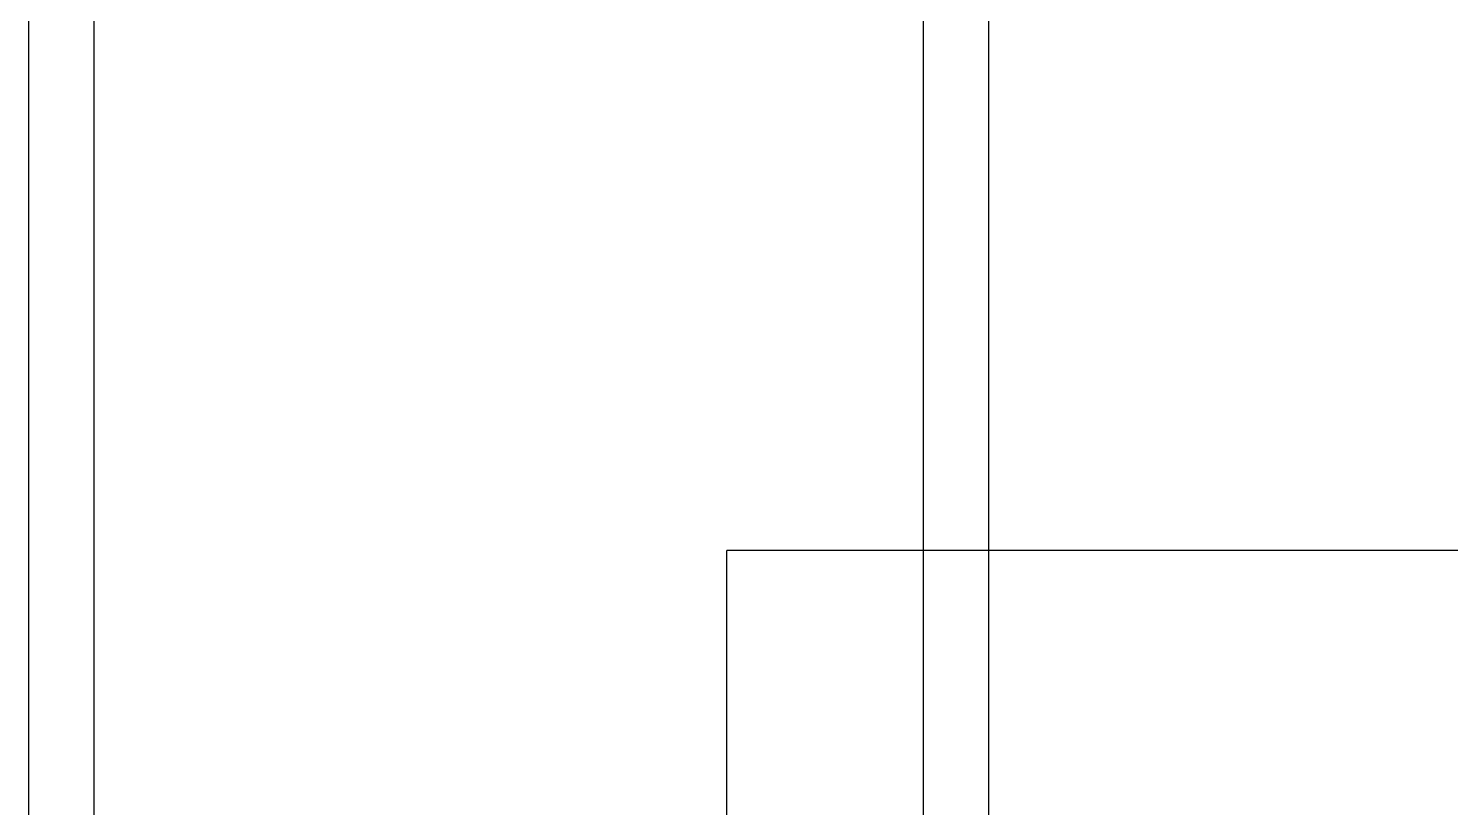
# Model space of a CAD drawing. Header units: millimetres. Extents: x -1175 to 655, y -895 to 720.
# Drawn here: x -968.2 to -935.61, y 62.61 to 80.47 of the extents above; entities that cross this region are included whole.
import ezdxf

# ---------------------------------------------------------------- set-up
doc = ezdxf.new("R2010")
doc.units = ezdxf.units.MM
doc.layers.add('HIDDEN', color=8, linetype='Continuous')
doc.layers.add('VISIBLE', color=7, linetype='Continuous')

msp = doc.modelspace()

# ---------------------------------------------------------------- linework, layer by layer
at = {"layer": 'HIDDEN'}
for points in [[(-968.198, 110), (-968.198, 33.08)], [(-966.698, 110), (-966.698, 33.08)], [(-966.698, 110), (-966.698, 33.08)], [(-947.698, 110), (-947.698, 33.08)], [(-947.698, 110), (-947.698, 33.08)], [(-946.198, 110), (-946.198, 33.08)], [(-968.198, 96), (-968.198, 33.08)], [(-946.198, 96), (-946.198, 33.08)], [(-882.198, 68.5), (-952.198, 68.5)], [(-952.198, 14.5), (-952.198, 68.5)]]:
    msp.add_lwpolyline(points, dxfattribs=at)
at = {"layer": 'VISIBLE'}
for points in [[(-882.198, 68.5), (-952.198, 68.5)], [(-952.198, 43.25), (-952.198, 68.5)]]:
    msp.add_lwpolyline(points, dxfattribs=at)

doc.saveas('drawing.dxf')
